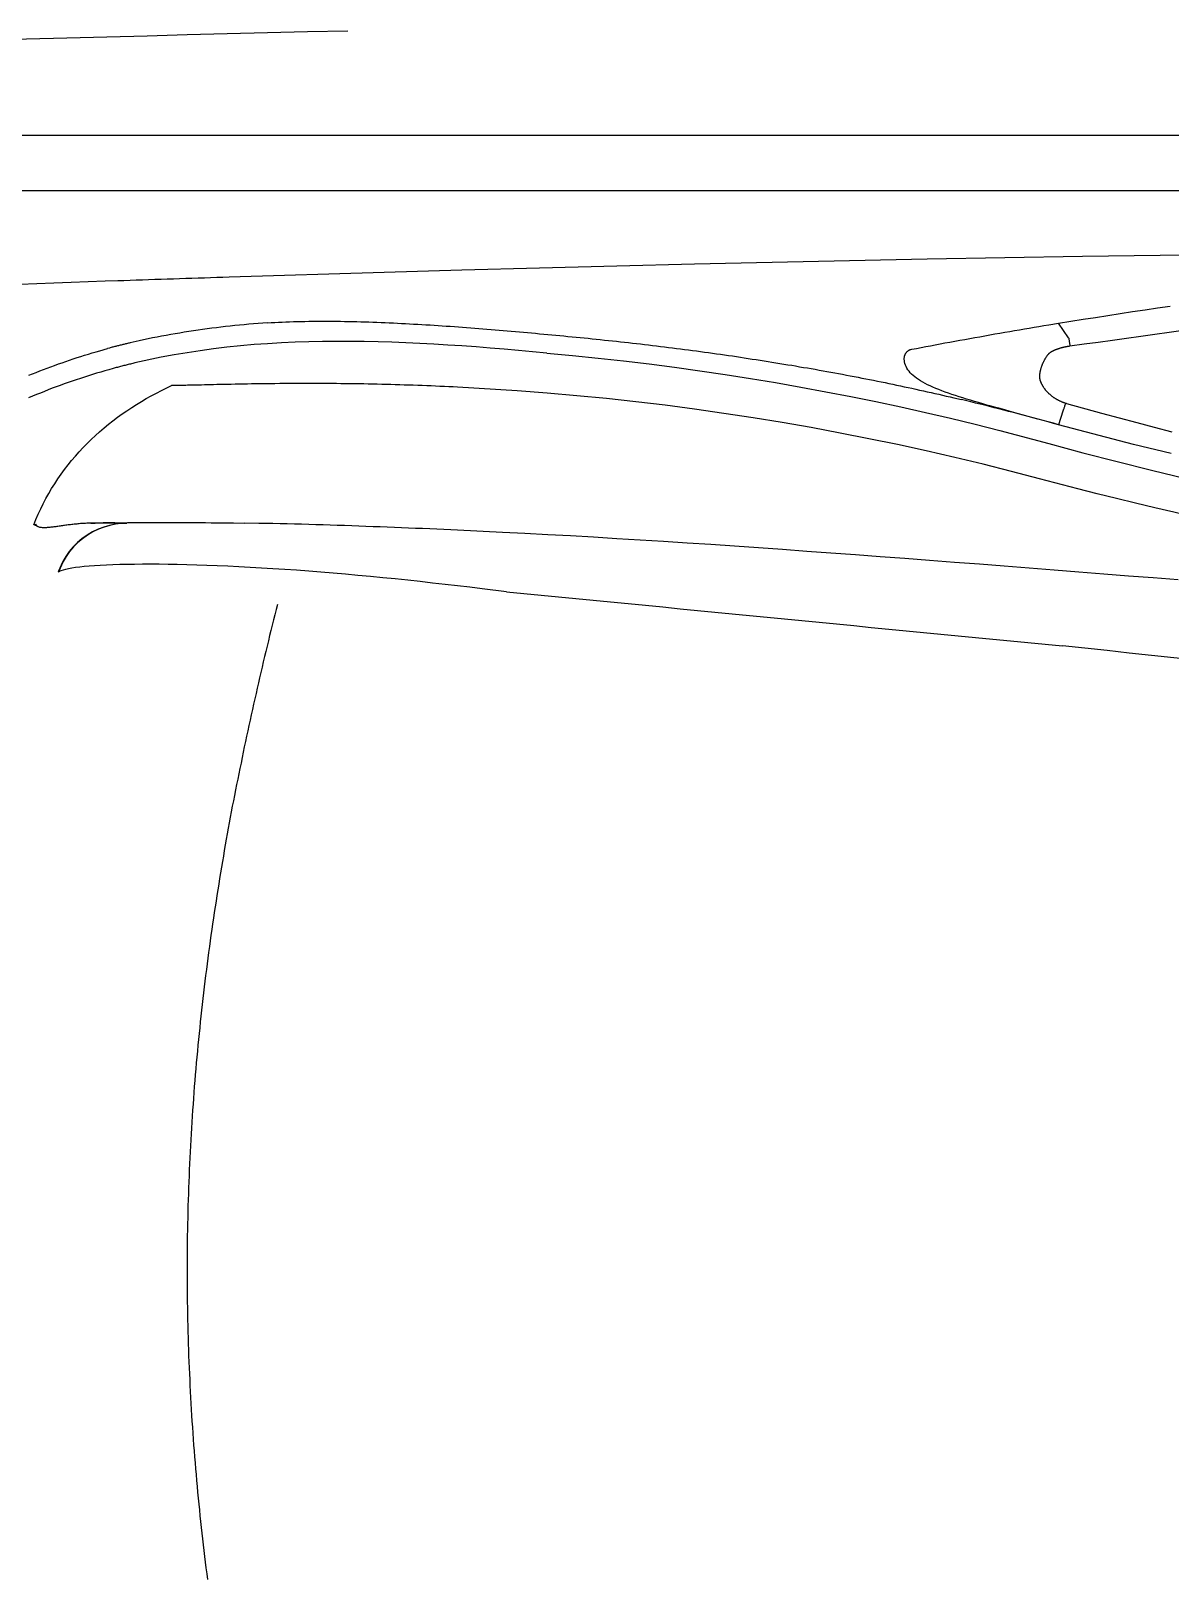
# Model space of a CAD drawing. Extents: x 528 to 612, y 649 to 778.
# Drawn here: x 544.15 to 559.62, y 713.94 to 734.95 of the extents above; entities that cross this region are included whole.
import ezdxf

# ---------------------------------------------------------------- set-up
doc = ezdxf.new("R2010")
doc.units = 0
doc.header["$MEASUREMENT"] = 0
doc.layers.add('1', color=4, linetype='Continuous')

# ---------------------------------------------------------------- blocks, each defined once
blk = doc.blocks.new('2010JETSETTER')
at = {"layer": '1', "color": 3, "linetype": 'Continuous'}
for p, q in [((72.055, 63.184), (12.058, 63.184)), ((30.029, 60.433), (29.891, 60.633)), ((29.951, 59.437), (29.892, 59.254)), ((16.307, 57.257), (16.303, 57.257))]:
    blk.add_line(p, q, dxfattribs=at)
for points in [[(12.061, 64.381), (12.606, 64.398), (13.151, 64.415), (13.696, 64.431), (14.241, 64.448), (14.786, 64.464), (15.331, 64.479), (15.876, 64.495), (16.421, 64.509), (16.967, 64.524), (17.512, 64.538), (18.057, 64.553), (18.602, 64.566), (19.147, 64.58), (19.692, 64.593), (20.238, 64.606)], [(12.056, 62.434), (14.056, 62.434), (16.056, 62.434), (18.056, 62.434), (20.056, 62.434), (22.056, 62.434), (24.056, 62.434), (26.056, 62.434), (28.056, 62.434), (30.056, 62.434), (32.056, 62.434)], [(39.701, 61.631), (38.647, 61.627), (37.593, 61.621), (36.539, 61.614), (35.485, 61.605), (34.431, 61.595), (33.377, 61.583), (32.323, 61.57), (31.27, 61.555), (30.216, 61.538), (29.162, 61.521), (28.108, 61.501), (27.054, 61.48), (26.001, 61.458), (24.947, 61.434), (23.893, 61.408), (22.84, 61.381), (21.786, 61.353), (20.733, 61.323), (18.626, 61.258)], [(29.891, 60.633), (30.058, 60.66), (30.226, 60.687), (30.393, 60.713), (30.561, 60.74), (30.729, 60.765), (30.898, 60.791), (31.066, 60.816), (31.235, 60.84), (31.408, 60.865)], [(16.945, 61.202), (16.713, 61.194), (16.48, 61.186), (16.248, 61.178), (16.016, 61.169), (15.783, 61.161), (15.551, 61.152), (15.319, 61.144), (15.086, 61.135), (14.854, 61.127), (14.622, 61.118), (14.39, 61.109), (14.157, 61.1), (13.925, 61.091), (13.693, 61.082), (13.46, 61.073), (13.228, 61.064), (12.996, 61.055), (12.764, 61.046), (12.299, 61.027)], [(18.626, 61.258), (18.542, 61.255), (18.458, 61.252), (18.374, 61.25), (18.29, 61.247), (18.206, 61.244), (18.122, 61.242), (18.038, 61.239), (17.954, 61.236), (17.87, 61.233), (17.786, 61.23), (17.702, 61.228), (17.617, 61.225), (17.533, 61.222), (17.449, 61.219), (17.365, 61.216), (17.281, 61.213), (17.197, 61.211), (17.113, 61.208), (16.945, 61.202)], [(30.045, 60.324), (30.238, 60.351), (30.431, 60.377), (30.623, 60.404), (30.816, 60.431), (31.008, 60.458), (31.201, 60.485), (31.393, 60.512), (31.586, 60.539)], [(19.148, 60.638), (19.084, 60.634), (19.021, 60.629), (18.957, 60.624), (18.894, 60.619), (18.831, 60.613), (18.768, 60.607), (18.705, 60.601), (18.642, 60.594), (18.579, 60.587), (18.516, 60.58), (18.454, 60.572), (18.391, 60.564), (18.329, 60.556), (18.267, 60.548), (18.204, 60.539), (18.142, 60.529), (18.08, 60.52), (18.018, 60.51), (17.957, 60.5), (17.895, 60.49), (17.833, 60.479), (17.772, 60.468), (17.71, 60.457), (17.649, 60.445), (17.588, 60.433), (17.527, 60.42), (17.465, 60.408), (17.404, 60.394), (17.283, 60.367)], [(19.148, 60.638), (19.197, 60.641), (19.246, 60.644), (19.296, 60.646), (19.346, 60.649), (19.397, 60.651), (19.448, 60.653), (19.5, 60.655), (19.552, 60.656), (19.604, 60.657), (19.657, 60.658), (19.71, 60.659), (19.763, 60.66), (19.816, 60.66), (19.87, 60.661), (19.924, 60.661), (19.978, 60.66), (20.032, 60.66), (20.086, 60.66), (20.141, 60.659), (20.195, 60.658), (20.25, 60.657), (20.305, 60.656), (20.36, 60.655), (20.415, 60.653), (20.47, 60.652), (20.525, 60.65), (20.58, 60.648), (20.635, 60.646), (20.691, 60.644), (20.746, 60.642), (20.801, 60.639), (20.857, 60.637), (20.912, 60.634), (20.967, 60.631), (21.023, 60.628), (21.078, 60.626), (21.133, 60.622), (21.189, 60.619), (21.244, 60.616), (21.299, 60.613), (21.355, 60.609), (21.41, 60.606), (21.465, 60.602), (21.521, 60.598), (21.576, 60.595), (21.631, 60.591), (21.687, 60.587), (21.742, 60.583), (21.797, 60.579), (21.852, 60.575), (21.908, 60.57), (21.963, 60.566), (22.018, 60.562), (22.073, 60.557), (22.128, 60.553), (22.184, 60.549), (22.239, 60.544), (22.294, 60.539), (22.349, 60.535), (22.404, 60.53), (22.459, 60.525), (22.514, 60.521), (22.569, 60.516), (22.624, 60.511), (22.679, 60.506), (22.734, 60.501), (22.789, 60.496), (22.844, 60.491), (22.899, 60.486), (22.954, 60.481), (23.009, 60.476), (23.064, 60.471), (23.119, 60.466), (23.174, 60.461), (23.229, 60.455), (23.284, 60.45), (23.339, 60.445), (23.394, 60.439), (23.449, 60.434), (23.504, 60.428), (23.558, 60.423), (23.613, 60.417), (23.668, 60.411), (23.723, 60.405), (23.778, 60.4), (23.832, 60.394), (23.887, 60.388), (23.942, 60.382), (23.996, 60.376), (24.051, 60.37), (24.105, 60.363), (24.16, 60.357), (24.215, 60.351), (24.269, 60.344), (24.324, 60.338), (24.378, 60.331), (24.433, 60.325), (24.487, 60.318), (24.541, 60.312), (24.596, 60.305), (24.65, 60.298), (24.704, 60.291), (24.759, 60.284), (24.813, 60.277), (24.867, 60.27), (24.922, 60.263), (24.976, 60.256), (25.03, 60.248), (25.084, 60.241), (25.138, 60.234), (25.192, 60.226), (25.246, 60.218), (25.3, 60.211), (25.354, 60.203), (25.408, 60.195), (25.462, 60.188), (25.516, 60.18), (25.57, 60.172), (25.624, 60.164), (25.677, 60.155), (25.731, 60.147), (25.785, 60.139), (25.839, 60.131), (25.892, 60.122), (25.946, 60.114), (25.999, 60.105), (26.053, 60.097), (26.107, 60.088), (26.16, 60.079), (26.213, 60.07), (26.267, 60.062), (26.32, 60.053), (26.374, 60.043), (26.427, 60.034), (26.48, 60.025), (26.533, 60.016), (26.586, 60.007), (26.64, 59.997), (26.693, 59.988), (26.746, 59.978), (26.799, 59.969), (26.852, 59.959), (26.904, 59.949), (26.957, 59.939), (27.01, 59.929), (27.063, 59.919), (27.116, 59.909), (27.168, 59.899), (27.221, 59.889), (27.274, 59.878), (27.326, 59.868), (27.379, 59.858), (27.431, 59.847), (27.484, 59.836), (27.536, 59.826), (27.588, 59.815), (27.64, 59.804), (27.693, 59.793), (27.745, 59.782), (27.797, 59.771), (27.849, 59.76), (27.901, 59.749), (27.953, 59.737), (28.005, 59.726), (28.057, 59.715), (28.109, 59.703), (28.16, 59.691), (28.212, 59.68), (28.264, 59.668), (28.315, 59.656), (28.367, 59.644), (28.418, 59.632), (28.47, 59.62), (28.572, 59.595)], [(27.899, 60.281), (27.961, 60.292), (28.024, 60.304), (28.088, 60.316), (28.152, 60.328), (28.217, 60.341), (28.283, 60.353), (28.349, 60.365), (28.416, 60.377), (28.483, 60.389), (28.55, 60.402), (28.617, 60.414), (28.685, 60.426), (28.753, 60.438), (28.821, 60.45), (28.889, 60.463), (28.957, 60.475), (29.025, 60.487), (29.093, 60.498), (29.16, 60.51), (29.228, 60.522), (29.295, 60.533), (29.362, 60.545), (29.428, 60.556), (29.494, 60.567), (29.56, 60.579), (29.626, 60.59), (29.692, 60.601), (29.759, 60.612), (29.891, 60.633)], [(17.283, 60.367), (17.27, 60.364), (17.258, 60.361), (17.246, 60.358), (17.233, 60.355), (17.221, 60.352), (17.209, 60.349), (17.197, 60.346), (17.184, 60.343), (17.172, 60.34), (17.16, 60.337), (17.147, 60.334), (17.135, 60.331), (17.123, 60.328), (17.111, 60.325), (17.098, 60.322), (17.086, 60.318), (17.074, 60.315), (17.062, 60.312), (17.049, 60.309), (17.037, 60.306), (17.025, 60.302), (17.013, 60.299), (17.001, 60.296), (16.976, 60.289)], [(22.942, 60.228), (22.749, 60.246), (22.557, 60.263), (22.364, 60.28), (22.172, 60.296), (21.981, 60.311), (21.789, 60.325), (21.598, 60.337), (21.408, 60.349), (21.218, 60.359), (21.028, 60.368), (20.838, 60.375), (20.649, 60.381), (20.46, 60.385), (20.272, 60.387), (20.084, 60.387), (19.896, 60.385), (19.709, 60.381), (19.522, 60.375), (19.336, 60.366), (19.15, 60.355), (18.965, 60.342), (18.78, 60.325), (18.596, 60.306), (18.414, 60.285), (18.234, 60.26), (18.056, 60.233), (17.879, 60.203), (17.703, 60.17), (17.347, 60.093)], [(29.786, 60.241), (29.789, 60.243), (29.793, 60.246), (29.797, 60.248), (29.801, 60.25), (29.805, 60.252), (29.809, 60.254), (29.813, 60.257), (29.818, 60.259), (29.822, 60.261), (29.826, 60.263), (29.83, 60.265), (29.834, 60.266), (29.838, 60.268), (29.842, 60.27), (29.847, 60.272), (29.851, 60.274), (29.855, 60.275), (29.859, 60.277), (29.864, 60.279), (29.868, 60.28), (29.872, 60.282), (29.877, 60.284), (29.881, 60.285), (29.885, 60.287), (29.889, 60.288), (29.894, 60.29), (29.898, 60.291), (29.903, 60.293), (29.907, 60.294), (29.911, 60.295), (29.916, 60.297), (29.92, 60.298), (29.924, 60.299), (29.929, 60.3), (29.933, 60.302), (29.938, 60.303), (29.942, 60.304), (29.947, 60.305), (29.951, 60.306), (29.955, 60.307), (29.96, 60.309), (29.964, 60.31), (29.969, 60.311), (29.973, 60.312), (29.978, 60.313), (29.982, 60.314), (29.987, 60.314), (29.991, 60.315), (29.996, 60.316), (30, 60.317), (30.005, 60.318), (30.009, 60.319), (30.014, 60.32), (30.018, 60.32), (30.023, 60.321), (30.027, 60.322), (30.032, 60.323), (30.036, 60.323), (30.045, 60.324)], [(30.029, 60.433), (30.03, 60.43), (30.031, 60.427), (30.031, 60.422), (30.032, 60.417), (30.033, 60.411), (30.034, 60.405), (30.035, 60.397), (30.036, 60.389), (30.037, 60.381), (30.039, 60.372), (30.04, 60.363), (30.041, 60.353), (30.043, 60.344), (30.045, 60.324)], [(15.908, 59.926), (15.958, 59.946), (16.007, 59.966), (16.057, 59.986), (16.107, 60.005), (16.157, 60.024), (16.207, 60.043), (16.257, 60.061), (16.307, 60.08), (16.358, 60.097), (16.408, 60.115), (16.459, 60.132), (16.51, 60.149), (16.561, 60.166), (16.612, 60.182), (16.664, 60.199), (16.716, 60.214), (16.768, 60.23), (16.82, 60.245), (16.872, 60.26), (16.976, 60.289)], [(17.347, 60.093), (17.332, 60.089), (17.317, 60.086), (17.302, 60.082), (17.287, 60.079), (17.272, 60.075), (17.257, 60.071), (17.243, 60.068), (17.228, 60.064), (17.213, 60.06), (17.198, 60.057), (17.183, 60.053), (17.168, 60.049), (17.153, 60.045), (17.139, 60.041), (17.124, 60.037), (17.109, 60.034), (17.094, 60.03), (17.08, 60.026), (17.05, 60.018)], [(22.942, 60.228), (23.29, 60.196), (23.637, 60.16), (23.984, 60.122), (24.33, 60.08), (24.676, 60.036), (25.02, 59.988), (25.364, 59.937), (25.707, 59.883), (26.049, 59.826), (26.391, 59.766), (26.732, 59.703), (27.071, 59.637), (27.41, 59.568), (27.749, 59.496), (28.086, 59.42), (28.422, 59.342), (28.758, 59.261), (29.092, 59.177), (29.759, 58.999)], [(27.797, 60.158), (27.797, 60.164), (27.798, 60.171), (27.799, 60.177), (27.8, 60.183), (27.801, 60.189), (27.803, 60.195), (27.805, 60.2), (27.807, 60.206), (27.809, 60.211), (27.812, 60.216), (27.815, 60.221), (27.818, 60.226), (27.821, 60.231), (27.825, 60.236), (27.828, 60.24), (27.832, 60.244), (27.836, 60.248), (27.84, 60.252), (27.844, 60.255), (27.849, 60.259), (27.853, 60.262), (27.857, 60.265), (27.862, 60.267), (27.867, 60.27), (27.871, 60.272), (27.876, 60.274), (27.882, 60.276), (27.887, 60.278), (27.899, 60.281)], [(29.892, 59.254), (29.822, 59.273), (29.752, 59.293), (29.683, 59.312), (29.615, 59.331), (29.548, 59.349), (29.481, 59.368), (29.415, 59.386), (29.35, 59.404), (29.286, 59.421), (29.222, 59.439), (29.16, 59.456), (29.098, 59.473), (29.038, 59.489), (28.978, 59.506), (28.919, 59.522), (28.862, 59.538), (28.805, 59.555), (28.749, 59.571), (28.695, 59.587), (28.642, 59.603), (28.59, 59.619), (28.54, 59.634), (28.49, 59.65), (28.442, 59.666), (28.396, 59.682), (28.351, 59.698), (28.307, 59.715), (28.265, 59.731), (28.225, 59.747), (28.186, 59.764), (28.149, 59.781), (28.113, 59.798), (28.08, 59.815), (28.048, 59.832), (28.018, 59.85), (27.99, 59.868), (27.964, 59.886), (27.939, 59.904), (27.917, 59.923), (27.896, 59.942), (27.878, 59.961), (27.861, 59.981), (27.846, 60.002), (27.833, 60.022), (27.822, 60.044), (27.813, 60.065), (27.806, 60.088), (27.801, 60.11), (27.797, 60.158)], [(29.642, 59.864), (29.641, 59.869), (29.64, 59.873), (29.639, 59.878), (29.638, 59.883), (29.637, 59.888), (29.637, 59.893), (29.636, 59.899), (29.636, 59.904), (29.636, 59.91), (29.636, 59.915), (29.636, 59.921), (29.637, 59.927), (29.637, 59.933), (29.638, 59.939), (29.638, 59.945), (29.639, 59.951), (29.64, 59.957), (29.641, 59.963), (29.642, 59.97), (29.643, 59.976), (29.645, 59.982), (29.646, 59.989), (29.648, 59.995), (29.649, 60.002), (29.651, 60.008), (29.653, 60.015), (29.655, 60.021), (29.657, 60.028), (29.659, 60.035), (29.661, 60.041), (29.664, 60.048), (29.666, 60.054), (29.668, 60.061), (29.671, 60.067), (29.673, 60.074), (29.676, 60.08), (29.679, 60.087), (29.682, 60.093), (29.684, 60.099), (29.687, 60.106), (29.69, 60.112), (29.693, 60.118), (29.696, 60.124), (29.699, 60.13), (29.702, 60.136), (29.705, 60.142), (29.709, 60.147), (29.712, 60.153), (29.715, 60.158), (29.718, 60.164), (29.722, 60.169), (29.725, 60.174), (29.728, 60.179), (29.732, 60.184), (29.735, 60.189), (29.738, 60.194), (29.742, 60.198), (29.745, 60.202), (29.749, 60.207), (29.752, 60.211), (29.755, 60.215), (29.759, 60.218), (29.762, 60.222), (29.766, 60.225), (29.769, 60.228), (29.772, 60.231), (29.776, 60.234), (29.779, 60.236), (29.786, 60.241)], [(17.05, 60.018), (16.994, 60.002), (16.938, 59.987), (16.882, 59.97), (16.827, 59.954), (16.771, 59.937), (16.716, 59.92), (16.661, 59.902), (16.606, 59.884), (16.551, 59.866), (16.496, 59.847), (16.442, 59.828), (16.387, 59.809), (16.333, 59.789), (16.279, 59.769), (16.225, 59.749), (16.171, 59.728), (16.117, 59.706), (16.063, 59.685), (16.01, 59.663), (15.956, 59.641), (15.903, 59.618)], [(15.974, 57.897), (16.003, 57.969), (16.035, 58.041), (16.068, 58.112), (16.102, 58.182), (16.139, 58.251), (16.177, 58.32), (16.216, 58.387), (16.258, 58.454), (16.3, 58.519), (16.345, 58.583), (16.391, 58.646), (16.439, 58.708), (16.488, 58.769), (16.538, 58.829), (16.59, 58.887), (16.643, 58.945), (16.698, 59.001), (16.753, 59.055), (16.81, 59.108), (16.868, 59.16), (16.928, 59.211), (16.988, 59.261), (17.049, 59.309), (17.112, 59.355), (17.175, 59.401), (17.239, 59.445), (17.304, 59.488), (17.369, 59.53), (17.435, 59.57), (17.502, 59.609), (17.57, 59.647), (17.638, 59.684), (17.707, 59.72), (17.846, 59.788)], [(17.943, 59.788), (17.938, 59.788), (17.934, 59.788), (17.929, 59.788), (17.924, 59.788), (17.92, 59.788), (17.915, 59.788), (17.91, 59.788), (17.905, 59.788), (17.901, 59.788), (17.896, 59.788), (17.891, 59.788), (17.886, 59.788), (17.881, 59.788), (17.876, 59.788), (17.871, 59.788), (17.866, 59.788), (17.861, 59.788), (17.856, 59.788), (17.846, 59.788)], [(29.679, 59.78), (29.677, 59.783), (29.675, 59.786), (29.673, 59.789), (29.672, 59.793), (29.67, 59.796), (29.668, 59.799), (29.667, 59.803), (29.665, 59.806), (29.663, 59.809), (29.662, 59.812), (29.66, 59.816), (29.659, 59.819), (29.657, 59.823), (29.656, 59.826), (29.654, 59.829), (29.653, 59.833), (29.652, 59.836), (29.65, 59.84), (29.649, 59.843), (29.648, 59.847), (29.647, 59.85), (29.645, 59.854), (29.644, 59.857), (29.642, 59.864)], [(29.99, 59.544), (29.983, 59.546), (29.977, 59.548), (29.971, 59.551), (29.965, 59.553), (29.958, 59.555), (29.952, 59.557), (29.946, 59.56), (29.94, 59.562), (29.934, 59.565), (29.927, 59.568), (29.921, 59.57), (29.915, 59.573), (29.909, 59.576), (29.903, 59.579), (29.897, 59.582), (29.891, 59.585), (29.886, 59.588), (29.88, 59.591), (29.874, 59.594), (29.868, 59.598), (29.862, 59.601), (29.857, 59.604), (29.851, 59.608), (29.845, 59.611), (29.84, 59.615), (29.834, 59.619), (29.829, 59.622), (29.823, 59.626), (29.818, 59.63), (29.813, 59.634), (29.807, 59.638), (29.802, 59.642), (29.797, 59.646), (29.792, 59.65), (29.786, 59.654), (29.781, 59.659), (29.776, 59.663), (29.771, 59.667), (29.766, 59.672), (29.762, 59.676), (29.757, 59.681), (29.752, 59.686), (29.747, 59.69), (29.743, 59.695), (29.738, 59.7), (29.734, 59.705), (29.729, 59.71), (29.725, 59.715), (29.721, 59.72), (29.717, 59.725), (29.712, 59.73), (29.708, 59.736), (29.704, 59.741), (29.7, 59.746), (29.697, 59.752), (29.693, 59.757), (29.689, 59.763), (29.686, 59.768), (29.679, 59.78)], [(29.892, 59.254), (29.821, 59.274), (29.751, 59.293), (29.681, 59.312), (29.612, 59.33), (29.544, 59.349), (29.477, 59.367), (29.41, 59.384), (29.343, 59.402), (29.278, 59.419), (29.212, 59.436), (29.147, 59.453), (29.082, 59.469), (29.018, 59.486), (28.954, 59.502), (28.89, 59.518), (28.826, 59.533), (28.763, 59.549), (28.699, 59.565), (28.572, 59.595)], [(29.951, 59.437), (29.952, 59.438), (29.953, 59.44), (29.955, 59.444), (29.956, 59.448), (29.958, 59.453), (29.961, 59.46), (29.963, 59.467), (29.966, 59.475), (29.969, 59.484), (29.973, 59.493), (29.976, 59.503), (29.979, 59.513), (29.983, 59.524), (29.99, 59.544)], [(30.005, 59.54), (30.004, 59.54), (30.003, 59.54), (30.003, 59.54), (30.002, 59.54), (30.002, 59.54), (30.001, 59.541), (30, 59.541), (30, 59.541), (29.999, 59.541), (29.999, 59.541), (29.998, 59.541), (29.997, 59.542), (29.997, 59.542), (29.996, 59.542), (29.996, 59.542), (29.995, 59.542), (29.994, 59.543), (29.994, 59.543), (29.993, 59.543), (29.993, 59.543), (29.992, 59.543), (29.991, 59.543), (29.991, 59.544), (29.99, 59.544)], [(31.436, 59.155), (31.197, 59.217), (30.958, 59.28), (30.719, 59.343), (30.481, 59.408), (30.005, 59.54)], [(31.42, 58.862), (30.908, 58.987), (29.892, 59.254)], [(29.759, 58.999), (30.222, 58.874), (30.686, 58.753), (31.152, 58.637), (31.619, 58.526)], [(16.005, 57.898), (16.003, 57.898), (16.001, 57.897), (15.999, 57.897), (15.998, 57.897), (15.996, 57.897), (15.994, 57.897), (15.993, 57.896), (15.991, 57.896), (15.99, 57.896), (15.988, 57.896), (15.987, 57.895), (15.985, 57.895), (15.984, 57.895), (15.982, 57.895), (15.981, 57.895), (15.979, 57.895), (15.978, 57.895), (15.976, 57.896), (15.974, 57.897)], [(16.006, 57.883), (16.004, 57.884), (16.002, 57.885), (16.001, 57.885), (15.999, 57.886), (15.998, 57.887), (15.996, 57.887), (15.995, 57.888), (15.993, 57.889), (15.991, 57.889), (15.99, 57.89), (15.988, 57.891), (15.987, 57.891), (15.985, 57.892), (15.983, 57.893), (15.982, 57.893), (15.98, 57.894), (15.979, 57.895), (15.977, 57.895), (15.974, 57.897)], [(16.009, 57.89), (16.009, 57.89), (16.009, 57.89), (16.008, 57.891), (16.008, 57.891), (16.008, 57.891), (16.008, 57.892), (16.007, 57.892), (16.007, 57.893), (16.007, 57.893), (16.007, 57.894), (16.007, 57.894), (16.006, 57.894), (16.006, 57.895), (16.006, 57.895), (16.006, 57.896), (16.005, 57.896), (16.005, 57.896), (16.005, 57.897), (16.005, 57.898)], [(16.006, 57.883), (16.006, 57.884), (16.006, 57.884), (16.006, 57.885), (16.006, 57.885), (16.007, 57.885), (16.007, 57.886), (16.007, 57.886), (16.007, 57.887), (16.007, 57.887), (16.008, 57.888), (16.008, 57.888), (16.008, 57.888), (16.009, 57.889), (16.009, 57.89)], [(16.75, 57.918), (16.732, 57.917), (16.714, 57.917), (16.696, 57.916), (16.678, 57.915), (16.66, 57.914), (16.642, 57.913), (16.625, 57.912), (16.607, 57.911), (16.59, 57.909), (16.573, 57.908), (16.556, 57.906), (16.539, 57.905), (16.522, 57.903), (16.505, 57.901), (16.489, 57.899), (16.472, 57.897), (16.456, 57.895), (16.44, 57.893), (16.424, 57.891), (16.408, 57.889), (16.392, 57.887), (16.377, 57.885), (16.362, 57.883), (16.346, 57.881), (16.331, 57.879), (16.317, 57.876), (16.302, 57.874), (16.287, 57.872), (16.273, 57.87), (16.259, 57.868), (16.245, 57.867), (16.232, 57.865), (16.218, 57.863), (16.205, 57.862), (16.192, 57.86), (16.18, 57.859), (16.167, 57.858), (16.155, 57.857), (16.144, 57.856), (16.132, 57.856), (16.121, 57.855), (16.11, 57.855), (16.1, 57.855), (16.09, 57.856), (16.08, 57.857), (16.071, 57.858), (16.062, 57.859), (16.054, 57.861), (16.046, 57.864), (16.038, 57.867), (16.031, 57.87), (16.025, 57.874), (16.019, 57.879), (16.009, 57.89)], [(17.234, 57.915), (17.158, 57.911), (17.08, 57.902), (17.001, 57.886), (16.924, 57.863), (16.847, 57.834), (16.772, 57.798), (16.7, 57.756), (16.632, 57.708), (16.568, 57.654), (16.51, 57.596), (16.456, 57.533), (16.409, 57.467), (16.367, 57.399), (16.303, 57.257)], [(17.239, 57.915), (17.162, 57.911), (17.084, 57.902), (17.006, 57.886), (16.928, 57.863), (16.851, 57.834), (16.777, 57.798), (16.705, 57.755), (16.637, 57.707), (16.573, 57.654), (16.514, 57.595), (16.46, 57.533), (16.413, 57.467), (16.371, 57.399), (16.307, 57.257)], [(16.75, 57.918), (16.808, 57.919), (16.868, 57.92), (16.929, 57.921), (16.991, 57.922), (17.053, 57.923), (17.117, 57.923), (17.181, 57.924), (17.246, 57.925), (17.311, 57.925), (17.377, 57.926), (17.444, 57.926), (17.512, 57.927), (17.581, 57.927), (17.65, 57.927), (17.721, 57.927), (17.792, 57.927), (17.864, 57.927), (17.937, 57.927), (18.01, 57.927), (18.084, 57.927), (18.158, 57.926), (18.233, 57.926), (18.308, 57.925), (18.383, 57.924), (18.458, 57.924), (18.534, 57.923), (18.61, 57.922), (18.685, 57.921), (18.836, 57.918)], [(17.234, 57.915), (17.234, 57.915), (17.233, 57.915), (17.232, 57.915), (17.232, 57.915), (17.231, 57.915), (17.23, 57.915), (17.23, 57.915), (17.229, 57.915), (17.228, 57.915), (17.228, 57.915), (17.227, 57.915), (17.226, 57.915), (17.226, 57.916), (17.225, 57.916), (17.224, 57.916), (17.224, 57.916), (17.223, 57.916), (17.222, 57.916), (17.221, 57.916), (17.221, 57.916), (17.22, 57.916), (17.219, 57.916), (17.218, 57.916), (17.218, 57.916), (17.217, 57.916), (17.216, 57.916), (17.215, 57.916), (17.214, 57.916), (17.214, 57.916), (17.213, 57.916), (17.212, 57.916), (17.211, 57.916), (17.21, 57.916), (17.21, 57.916), (17.209, 57.916), (17.208, 57.916), (17.207, 57.917), (17.206, 57.917), (17.205, 57.917), (17.204, 57.917), (17.203, 57.917), (17.203, 57.917), (17.202, 57.917), (17.201, 57.917), (17.2, 57.917), (17.199, 57.917), (17.198, 57.917), (17.197, 57.917), (17.196, 57.917), (17.195, 57.917), (17.194, 57.917), (17.193, 57.917), (17.192, 57.917), (17.191, 57.917), (17.19, 57.917), (17.189, 57.917), (17.188, 57.917), (17.187, 57.917), (17.186, 57.917), (17.185, 57.917), (17.184, 57.917), (17.183, 57.917), (17.182, 57.918), (17.181, 57.918), (17.18, 57.918), (17.179, 57.918), (17.177, 57.918), (17.176, 57.918), (17.175, 57.918), (17.174, 57.918), (17.173, 57.918), (17.172, 57.918), (17.171, 57.918), (17.169, 57.918), (17.168, 57.918), (17.167, 57.918), (17.166, 57.918), (17.165, 57.918), (17.163, 57.918), (17.162, 57.918), (17.161, 57.918), (17.16, 57.918), (17.158, 57.918), (17.157, 57.918), (17.156, 57.918), (17.154, 57.918), (17.153, 57.918), (17.152, 57.918), (17.15, 57.918), (17.149, 57.918), (17.148, 57.918), (17.146, 57.918), (17.145, 57.919), (17.144, 57.919), (17.142, 57.919), (17.141, 57.919), (17.139, 57.919), (17.138, 57.919), (17.137, 57.919), (17.135, 57.919), (17.134, 57.919), (17.132, 57.919), (17.131, 57.919), (17.129, 57.919), (17.128, 57.919), (17.126, 57.919), (17.125, 57.919), (17.123, 57.919), (17.121, 57.919), (17.12, 57.919), (17.118, 57.919), (17.117, 57.919), (17.115, 57.919), (17.113, 57.919), (17.112, 57.919), (17.11, 57.919), (17.109, 57.919), (17.107, 57.919), (17.105, 57.919), (17.104, 57.919), (17.102, 57.919), (17.1, 57.919), (17.098, 57.919), (17.097, 57.919), (17.095, 57.919), (17.093, 57.919), (17.091, 57.919), (17.09, 57.919), (17.088, 57.919), (17.086, 57.919), (17.084, 57.919), (17.082, 57.919), (17.08, 57.919), (17.078, 57.919), (17.077, 57.919), (17.075, 57.919), (17.073, 57.92), (17.071, 57.92), (17.069, 57.92), (17.067, 57.92), (17.065, 57.92), (17.063, 57.92), (17.061, 57.92), (17.059, 57.92), (17.057, 57.92), (17.055, 57.92), (17.053, 57.92), (17.051, 57.92), (17.049, 57.92), (17.047, 57.92), (17.045, 57.92), (17.042, 57.92), (17.04, 57.92), (17.038, 57.92), (17.036, 57.92), (17.034, 57.92), (17.032, 57.92), (17.029, 57.92), (17.027, 57.92), (17.025, 57.92), (17.023, 57.92), (17.02, 57.92), (17.018, 57.92), (17.016, 57.92), (17.014, 57.92), (17.011, 57.92), (17.009, 57.92), (17.007, 57.92), (17.004, 57.92), (17.002, 57.92), (16.999, 57.92), (16.997, 57.92), (16.995, 57.92), (16.992, 57.92), (16.99, 57.92), (16.987, 57.92), (16.985, 57.92), (16.982, 57.92), (16.98, 57.92), (16.977, 57.92), (16.975, 57.92), (16.972, 57.92), (16.97, 57.92), (16.967, 57.92), (16.964, 57.92), (16.962, 57.92), (16.959, 57.92), (16.957, 57.92), (16.954, 57.92), (16.951, 57.92), (16.949, 57.92), (16.946, 57.92), (16.943, 57.92), (16.94, 57.92), (16.938, 57.92), (16.935, 57.92), (16.932, 57.92), (16.929, 57.92), (16.927, 57.92), (16.924, 57.92), (16.921, 57.92), (16.918, 57.92), (16.915, 57.919), (16.912, 57.919), (16.909, 57.919), (16.907, 57.919), (16.904, 57.919), (16.901, 57.919), (16.898, 57.919), (16.895, 57.919), (16.892, 57.919), (16.889, 57.919), (16.886, 57.919), (16.883, 57.919), (16.88, 57.919), (16.877, 57.919), (16.874, 57.919), (16.871, 57.919), (16.867, 57.919), (16.864, 57.919), (16.861, 57.919), (16.858, 57.919), (16.855, 57.919), (16.852, 57.919), (16.849, 57.919), (16.845, 57.919), (16.842, 57.919), (16.839, 57.919), (16.836, 57.919), (16.832, 57.919), (16.829, 57.919), (16.826, 57.919), (16.822, 57.919), (16.819, 57.919), (16.816, 57.919), (16.812, 57.919), (16.809, 57.918), (16.806, 57.918), (16.802, 57.918), (16.799, 57.918), (16.796, 57.918), (16.792, 57.918), (16.789, 57.918), (16.785, 57.918), (16.782, 57.918), (16.778, 57.918), (16.775, 57.918), (16.771, 57.918), (16.768, 57.918), (16.764, 57.918), (16.761, 57.918), (16.757, 57.918), (16.75, 57.918)], [(17.239, 57.915), (17.239, 57.915), (17.238, 57.915), (17.238, 57.915), (17.238, 57.915), (17.238, 57.915), (17.238, 57.915), (17.237, 57.915), (17.237, 57.915), (17.237, 57.915), (17.237, 57.915), (17.236, 57.915), (17.236, 57.915), (17.236, 57.915), (17.236, 57.915), (17.235, 57.915), (17.235, 57.915), (17.235, 57.915), (17.235, 57.915), (17.234, 57.915)], [(21.73, 57.822), (21.636, 57.827), (21.541, 57.831), (21.446, 57.835), (21.351, 57.839), (21.255, 57.843), (21.159, 57.847), (21.063, 57.851), (20.967, 57.855), (20.871, 57.859), (20.775, 57.863), (20.678, 57.866), (20.581, 57.87), (20.485, 57.874), (20.388, 57.877), (20.291, 57.881), (20.194, 57.884), (20.096, 57.887), (19.999, 57.89), (19.902, 57.893), (19.805, 57.896), (19.708, 57.899), (19.61, 57.902), (19.513, 57.904), (19.416, 57.907), (19.319, 57.909), (19.222, 57.911), (19.125, 57.913), (19.029, 57.915), (18.836, 57.918)], [(31.515, 57.146), (31.179, 57.173), (30.843, 57.2), (30.506, 57.226), (30.169, 57.253), (29.832, 57.28), (29.493, 57.306), (29.155, 57.333), (28.816, 57.359), (28.477, 57.385), (28.138, 57.411), (27.802, 57.437), (27.467, 57.462), (27.133, 57.487), (26.801, 57.511), (26.471, 57.535), (26.143, 57.558), (25.816, 57.581), (25.491, 57.604), (25.167, 57.626), (24.846, 57.647), (24.526, 57.668), (24.208, 57.688), (23.892, 57.707), (23.577, 57.726), (23.265, 57.744), (22.954, 57.761), (22.645, 57.778), (22.338, 57.793), (21.73, 57.822)]]:
    blk.add_lwpolyline(points, dxfattribs=at)
at = {"layer": '1', "color": 2, "linetype": 'Continuous'}
for points in [[(19.899, 59.814), (19.823, 59.814), (19.747, 59.814), (19.672, 59.814), (19.599, 59.814), (19.526, 59.814), (19.455, 59.813), (19.385, 59.813), (19.316, 59.813), (19.248, 59.812), (19.182, 59.811), (19.117, 59.811), (19.054, 59.81), (18.992, 59.809), (18.932, 59.808), (18.874, 59.807), (18.817, 59.806), (18.761, 59.805), (18.707, 59.804), (18.654, 59.803), (18.603, 59.802), (18.553, 59.801), (18.505, 59.8), (18.458, 59.799), (18.414, 59.798), (18.371, 59.797), (18.33, 59.796), (18.29, 59.795), (18.253, 59.794), (18.217, 59.793), (18.183, 59.793), (18.151, 59.792), (18.12, 59.791), (18.091, 59.791), (18.063, 59.79), (18.038, 59.789), (18.014, 59.789), (17.993, 59.789), (17.974, 59.788), (17.943, 59.788)], [(21.73, 59.765), (21.67, 59.768), (21.611, 59.771), (21.551, 59.773), (21.49, 59.776), (21.43, 59.779), (21.37, 59.781), (21.31, 59.784), (21.249, 59.786), (21.188, 59.788), (21.128, 59.79), (21.067, 59.792), (21.006, 59.794), (20.945, 59.796), (20.884, 59.798), (20.822, 59.8), (20.761, 59.801), (20.7, 59.803), (20.638, 59.804), (20.577, 59.806), (20.515, 59.807), (20.454, 59.808), (20.392, 59.809), (20.331, 59.81), (20.269, 59.811), (20.208, 59.812), (20.146, 59.812), (20.084, 59.813), (20.023, 59.813), (19.899, 59.814)], [(29.634, 58.52), (29.251, 58.621), (28.867, 58.718), (28.481, 58.81), (28.094, 58.899), (27.705, 58.984), (27.315, 59.065), (26.924, 59.142), (26.531, 59.215), (26.138, 59.284), (25.743, 59.348), (25.346, 59.409), (24.949, 59.465), (24.55, 59.518), (24.151, 59.566), (23.75, 59.609), (23.348, 59.649), (22.945, 59.684), (22.541, 59.716), (21.73, 59.765)], [(34.846, 57.396), (34.586, 57.439), (34.325, 57.484), (34.065, 57.53), (33.804, 57.577), (33.544, 57.626), (33.283, 57.676), (33.023, 57.728), (32.762, 57.78), (32.501, 57.835), (32.241, 57.89), (31.98, 57.947), (31.719, 58.005), (31.459, 58.065), (31.198, 58.126), (30.937, 58.188), (30.677, 58.252), (30.416, 58.317), (30.155, 58.383), (29.634, 58.52)], [(16.307, 57.257), (16.324, 57.267), (16.347, 57.277), (16.375, 57.286), (16.408, 57.295), (16.447, 57.304), (16.492, 57.312), (16.542, 57.319), (16.598, 57.326), (16.659, 57.333), (16.726, 57.339), (16.799, 57.344), (16.877, 57.349), (16.96, 57.353), (17.048, 57.357), (17.141, 57.36), (17.239, 57.362), (17.342, 57.363), (17.449, 57.364), (17.561, 57.364), (17.677, 57.364), (17.798, 57.362), (17.923, 57.36), (18.052, 57.357), (18.186, 57.353), (18.323, 57.349), (18.465, 57.343), (18.61, 57.337), (18.759, 57.33), (18.911, 57.322), (19.065, 57.313), (19.222, 57.303), (19.382, 57.293), (19.543, 57.282), (19.707, 57.269), (19.872, 57.256), (20.039, 57.243), (20.207, 57.228), (20.376, 57.213), (20.545, 57.197), (20.714, 57.181), (20.883, 57.164), (21.053, 57.146), (21.222, 57.128), (21.391, 57.109), (21.56, 57.09), (21.728, 57.071), (21.895, 57.051), (22.062, 57.03), (22.392, 56.988)], [(19.282, 56.815), (19.264, 56.745), (19.247, 56.674), (19.229, 56.603), (19.212, 56.533), (19.194, 56.462), (19.177, 56.391), (19.16, 56.32), (19.142, 56.248), (19.125, 56.177), (19.108, 56.106), (19.091, 56.034), (19.075, 55.963), (19.058, 55.891), (19.041, 55.819), (19.025, 55.747), (19.008, 55.675), (18.992, 55.603), (18.975, 55.531), (18.959, 55.459), (18.943, 55.387), (18.927, 55.315), (18.911, 55.242), (18.895, 55.17), (18.88, 55.097), (18.864, 55.025), (18.849, 54.952), (18.833, 54.879), (18.818, 54.806), (18.803, 54.733), (18.788, 54.66), (18.773, 54.587), (18.758, 54.514), (18.743, 54.441), (18.728, 54.368), (18.714, 54.294), (18.699, 54.221), (18.685, 54.147), (18.67, 54.074), (18.656, 53.999), (18.642, 53.924), (18.629, 53.849), (18.615, 53.774), (18.601, 53.699), (18.588, 53.624), (18.574, 53.548), (18.561, 53.472), (18.548, 53.397), (18.535, 53.321), (18.522, 53.245), (18.51, 53.169), (18.497, 53.092), (18.485, 53.016), (18.473, 52.939), (18.461, 52.863), (18.449, 52.786), (18.437, 52.709), (18.425, 52.632), (18.414, 52.555), (18.403, 52.477), (18.391, 52.4), (18.38, 52.322), (18.37, 52.244), (18.359, 52.167), (18.348, 52.089), (18.338, 52.011), (18.328, 51.932), (18.318, 51.854), (18.308, 51.776), (18.298, 51.697), (18.289, 51.619), (18.279, 51.54), (18.27, 51.461), (18.261, 51.382), (18.252, 51.303), (18.244, 51.224), (18.235, 51.145), (18.227, 51.065), (18.219, 50.986), (18.211, 50.906), (18.203, 50.827), (18.196, 50.747), (18.188, 50.667), (18.181, 50.587), (18.174, 50.507), (18.167, 50.427), (18.161, 50.347), (18.154, 50.266), (18.148, 50.186), (18.142, 50.106), (18.136, 50.025), (18.131, 49.945), (18.125, 49.864), (18.12, 49.783), (18.115, 49.703), (18.11, 49.622), (18.106, 49.541), (18.101, 49.46), (18.097, 49.379), (18.093, 49.298), (18.089, 49.217), (18.085, 49.136), (18.082, 49.054), (18.079, 48.973), (18.076, 48.892), (18.073, 48.811), (18.071, 48.729), (18.068, 48.648), (18.066, 48.566), (18.064, 48.485), (18.062, 48.404), (18.061, 48.322), (18.059, 48.241), (18.058, 48.159), (18.057, 48.077), (18.057, 47.996), (18.056, 47.914), (18.056, 47.833), (18.056, 47.751), (18.056, 47.67), (18.056, 47.588), (18.057, 47.507), (18.058, 47.425), (18.059, 47.344), (18.06, 47.262), (18.061, 47.181), (18.063, 47.099), (18.065, 47.018), (18.067, 46.936), (18.069, 46.855), (18.072, 46.773), (18.074, 46.692), (18.077, 46.611), (18.08, 46.53), (18.084, 46.448), (18.087, 46.367), (18.091, 46.286), (18.095, 46.205), (18.099, 46.124), (18.103, 46.043), (18.108, 45.962), (18.112, 45.881), (18.117, 45.8), (18.122, 45.72), (18.128, 45.639), (18.133, 45.558), (18.139, 45.478), (18.145, 45.397), (18.151, 45.317), (18.157, 45.237), (18.164, 45.156), (18.171, 45.076), (18.177, 44.996), (18.184, 44.916), (18.192, 44.836), (18.199, 44.757), (18.207, 44.677), (18.215, 44.597), (18.223, 44.518), (18.231, 44.438), (18.239, 44.359), (18.248, 44.28), (18.256, 44.201), (18.265, 44.122), (18.274, 44.043), (18.284, 43.964), (18.293, 43.885), (18.303, 43.807), (18.312, 43.728), (18.322, 43.65), (18.332, 43.572)], [(36.038, 55.601), (35.731, 55.633), (35.425, 55.666), (35.118, 55.698), (34.812, 55.73), (34.506, 55.763), (34.2, 55.795), (33.895, 55.828), (33.589, 55.86), (33.284, 55.893), (32.98, 55.926), (32.675, 55.958), (32.371, 55.991), (32.067, 56.024), (31.763, 56.056), (31.459, 56.089), (31.156, 56.122), (30.853, 56.154), (30.55, 56.187), (29.945, 56.251)]]:
    blk.add_lwpolyline(points, dxfattribs=at)
blk.add_arc((699.74, 6957.469), 6933.646, 264.3938352, 264.4565443, dxfattribs=at)

msp = doc.modelspace()

# ---------------------------------------------------------------- block references
at = {"layer": '1'}
msp.add_blockref('2010JETSETTER', (528.213, 670.352), dxfattribs=at)

doc.saveas('drawing.dxf')
